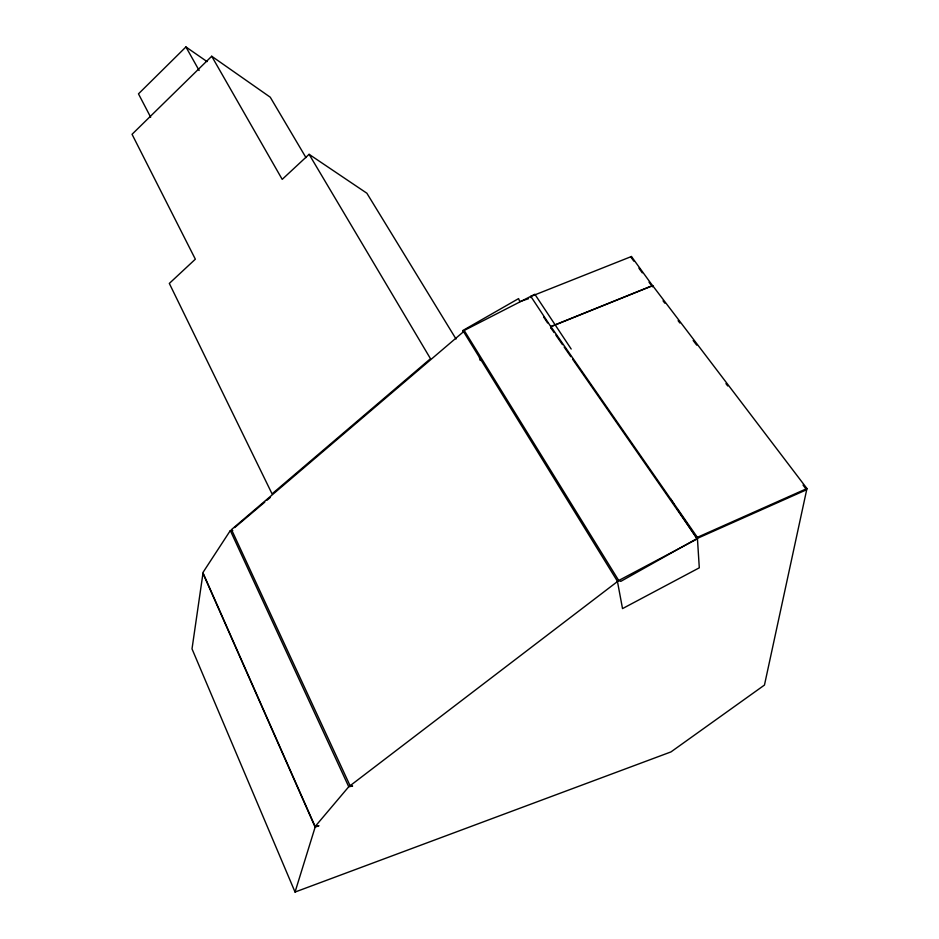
<?xml version="1.0" encoding="UTF-8"?>
<svg xmlns="http://www.w3.org/2000/svg" width="939" height="939" viewBox="0 0 939 939"><rect width="100%" height="100%" fill="white"/><g stroke="black" fill="none" stroke-linecap="round" stroke-linejoin="round"><path stroke-width="1.41" d="M530.817 297.569L530.864 296.454L631.442 256.511L652.57 285.714L652.417 286.853L652.582 285.55L550.853 326.537L550.794 327.817L554.139 332.629M550.794 327.817L550.853 326.713L530.864 296.454M631.442 256.511L631.301 257.65L633.837 261.159M528.528 298.696L519.772 301.63L518.586 298.602L462.845 330.516L617.404 581.206L622.522 608.601L699.297 567.813L697.36 537.331L550.853 326.537M295.046 892.05L315.14 827.142L202.965 573.365L192.014 648.872L295.046 892.05L670.962 751.916L764.463 685.059L806.953 488.55L652.582 285.55M232.778 530.441L230.325 530.558L202.883 572.602L315.14 826.508L318.955 825.757L315.14 827.142M315.14 826.508L348.745 786.753L352.594 786.06L350.094 785.743L231.499 529.573L464.465 330.892L618.754 580.56L620.773 581.382L697.114 538.481L806.578 489.735L803.033 485.076M207.096 61.622L185.922 46.95L138.479 93.853L150.674 117.222M211.721 56.246L132.047 134.3L195.347 259.187L169.325 283.425L272.064 493.867L430.485 358.698L309.107 154.325L282.205 179.372L211.721 56.246L270.256 97.21L305.973 157.611M234.644 527.624L264.798 502.119M267.04 500.229L270.385 497.388M350.094 785.743L618.754 580.56M617.404 581.206L697.149 538.974L676.96 508.527M462.997 331.068L534.854 294.259L571.194 349.038M697.36 537.331L806.953 488.55M550.853 326.713L652.582 285.726M309.107 154.325L366.867 193.223L456.037 339.026M663.051 300.844L664.824 303.18M678.111 320.668L679.883 323.004M693.17 340.493L696.715 345.153M725.953 383.628L727.725 385.964M638.907 268.167L642.276 272.838M649.037 282.181L650.727 284.517M555.806 335.035L562.496 344.672M564.163 347.078L570.853 356.703M572.532 359.109L697.114 538.481M670.505 498.797L673.733 503.668M543.599 316.924L547.59 322.969M185.922 46.95L199.127 70.472M230.325 530.558L348.745 786.753M479.442 357.7L480.252 360.517"/></g></svg>
